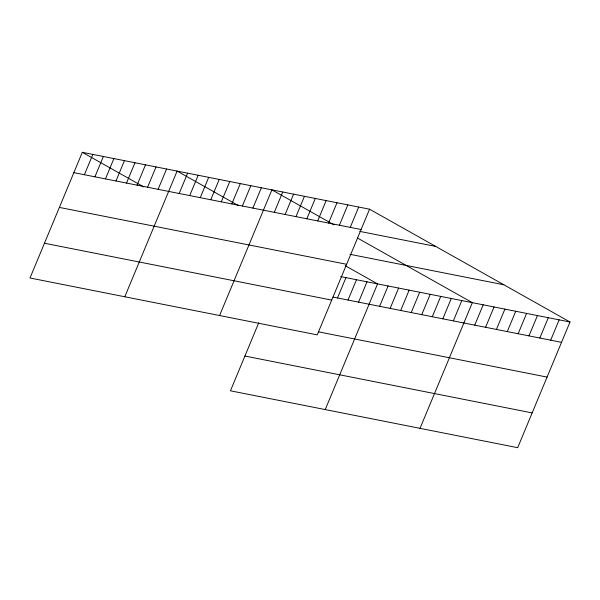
<?xml version="1.0" encoding="UTF-8"?>
<svg xmlns="http://www.w3.org/2000/svg" width="600" height="600" viewBox="0 0 600 600"><rect width="100%" height="100%" fill="white"/><g stroke="black" fill="none" stroke-linecap="round" stroke-linejoin="round"><path stroke-width="0.9" d="M369.555 209.197L82.312 152.317L30 277.995L317.243 334.875L369.555 209.197L570 322.005L517.688 447.683L230.445 390.803L258.757 322.778M84.383 174.727L92.85 154.403M94.92 176.812L103.38 156.488M105.45 178.898L113.91 158.572M115.98 180.99L124.44 160.657M126.517 183.075L134.977 162.743M137.047 185.16L145.507 164.835M147.578 187.245L156.038 166.92M158.108 189.33L166.575 169.005M124.792 296.767L177.105 171.09L238.522 205.657M179.175 193.5L187.635 173.175M189.705 195.585L198.165 175.26M200.243 197.67L208.702 177.345M210.772 199.755L219.233 179.43M221.303 201.84L229.763 181.515M231.84 203.925L240.3 183.6M242.37 206.01L250.83 185.685M252.9 208.095L261.36 187.77M219.577 315.532L271.897 189.855L334.103 224.873M274.282 212.333L282.743 192.007M285.135 214.485L293.595 194.153M295.987 216.63L304.447 196.305M306.84 218.782L315.3 198.45M317.692 220.928L326.153 200.603M328.538 223.08L337.005 202.748M339.39 225.225L347.85 204.9M350.243 227.377L358.702 207.045M337.493 297.968L345.952 277.635M348.022 300.053L356.483 279.728M358.553 302.138L367.013 281.812M325.237 409.575L377.55 283.897L345.263 265.725M379.62 306.308L388.08 285.983M390.15 308.392L398.61 288.067M400.688 310.478L409.147 290.153M411.217 312.562L419.678 292.237M421.748 314.647L430.207 294.322M432.278 316.733L440.745 296.407M442.815 318.817L451.275 298.493M453.345 320.903L461.805 300.577M420.022 428.34L472.335 302.663L357.51 238.042M474.728 325.14L483.188 304.815M485.58 327.285L494.04 306.96M496.433 329.438L504.893 309.112M507.285 331.582L515.745 311.257M518.138 333.735L526.597 313.41M528.982 335.88L537.442 315.555M539.835 338.032L548.295 317.707M550.688 340.178L559.148 319.853M73.852 172.642L361.095 229.522M359.745 231.382L435.705 246.42M350.017 254.317L503.85 284.775M59.385 207.413L346.62 264.293M340.688 276.593L570 322.005M333.105 297.097L561.54 342.33M44.475 243.233L331.71 300.112M318.63 331.86L547.065 377.093M244.913 356.04L532.155 412.912M82.312 152.317L143.738 186.885"/></g></svg>
